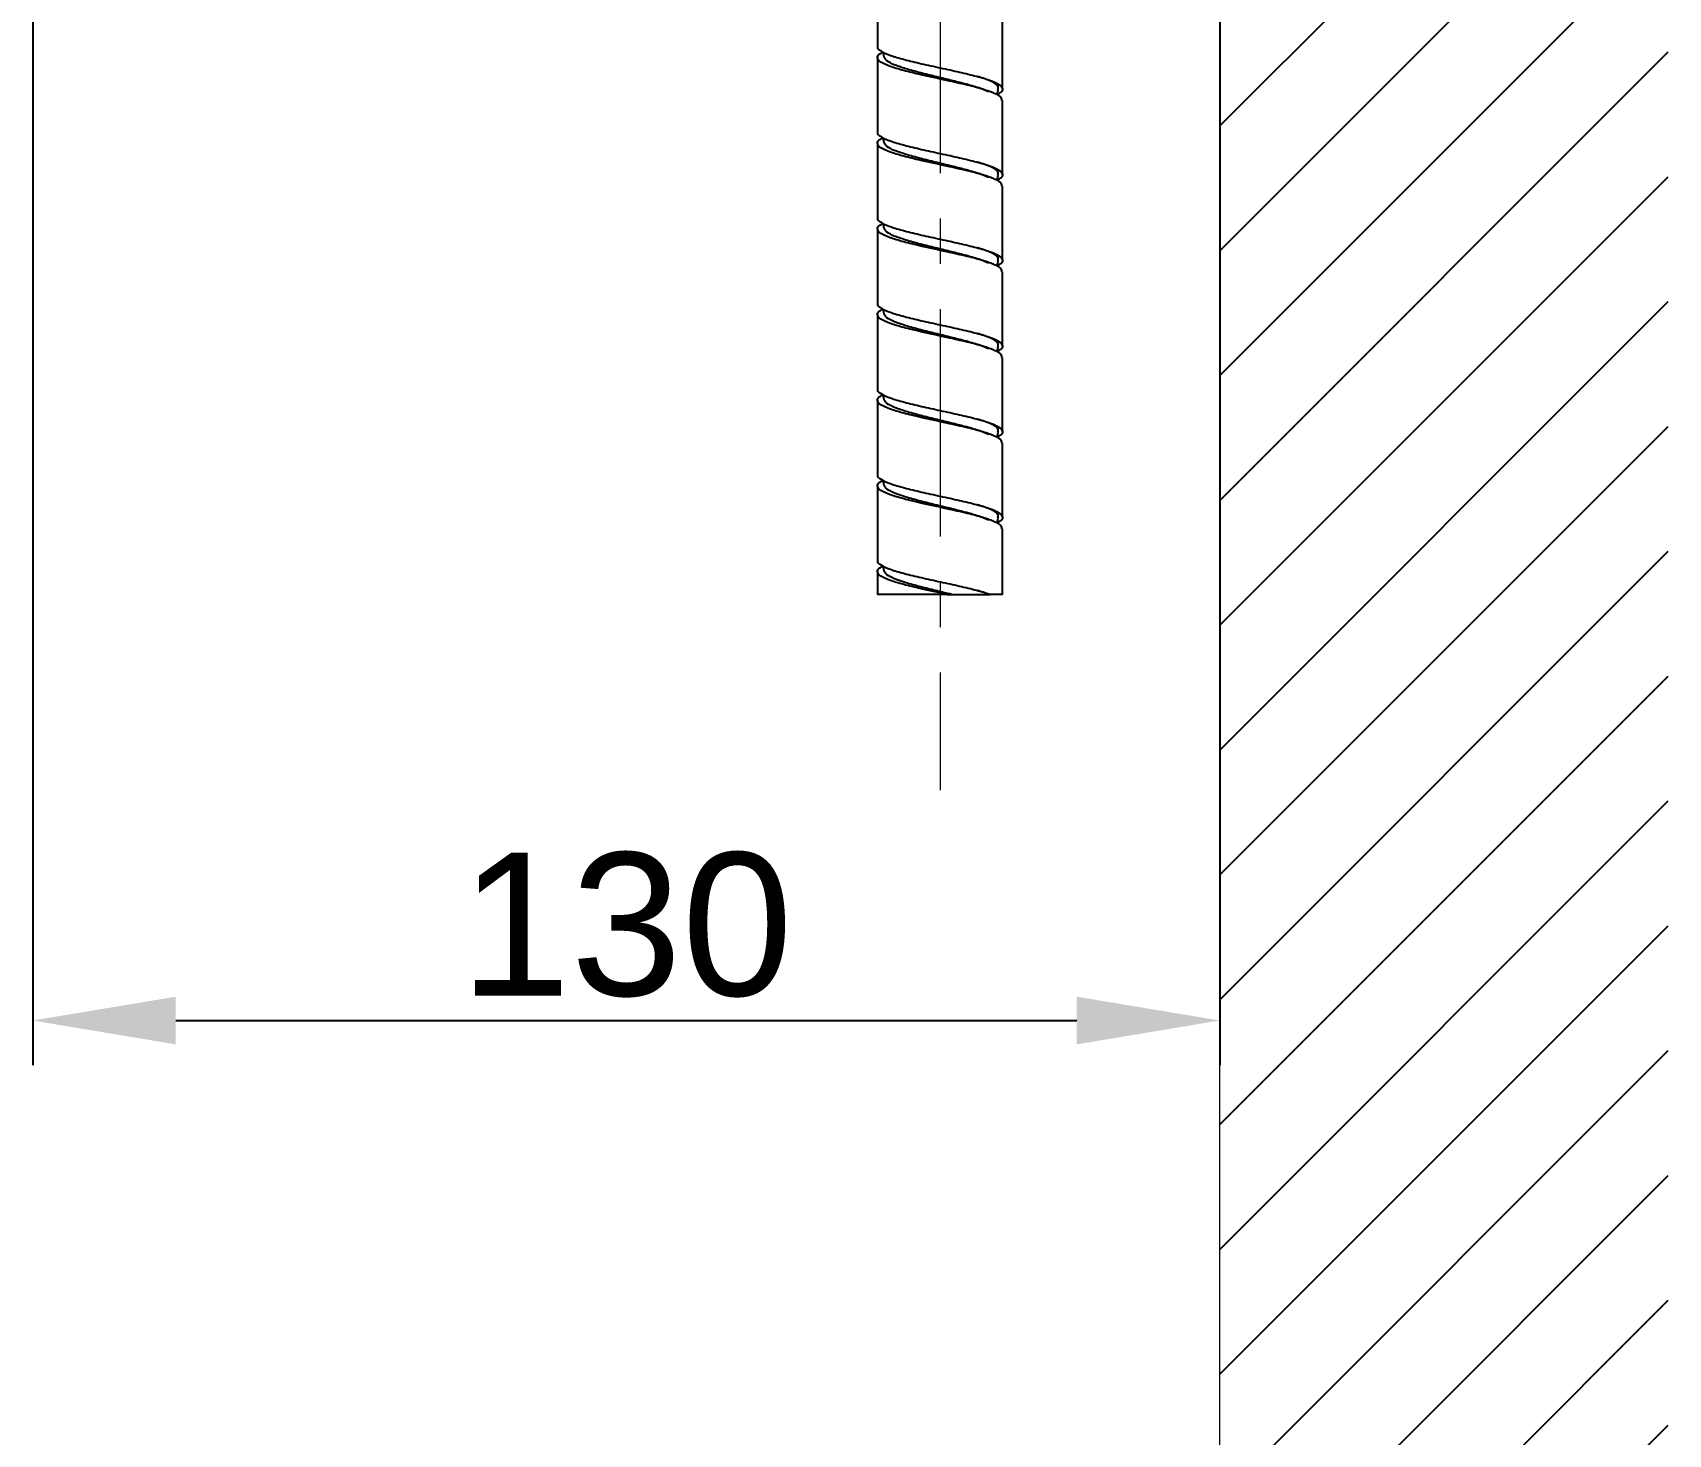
# Model space of a CAD drawing. Header units: millimetres. Extents: x 6794 to 7564, y -3773 to -2783.
# Drawn here: x 7332.85 to 7378.61, y -3512.41 to -3473.22 of the extents above; entities that cross this region are included whole.
import ezdxf

# ---------------------------------------------------------------- set-up
doc = ezdxf.new("R2010")
doc.units = ezdxf.units.MM
doc.header["$LTSCALE"] = 0.1
doc.linetypes.add('CENTERX2', pattern=[101.6, 63.5, -12.7, 12.7, -12.7])
doc.layers.get('0').update_dxf_attribs({"lineweight": 13})
doc.layers.add('CENTER', color=1, linetype='CENTERX2', lineweight=15)
doc.layers.add('hatch', color=2, linetype='Continuous')
doc.styles.get("Standard").update_dxf_attribs({"font": 'arial.ttf'})
doc.dimstyles.new('ISO-25', dxfattribs={"dimtxt": 2.5, "dimasz": 2.5, "dimexe": 1.25, "dimexo": 0.625, "dimtad": 1, "dimlfac": 5, "dimtxsty": 'Standard', "dimcen": 2.5, "dimadec": 0, "dimazin": 0, "dimtfac": 1, "dimtmove": 0, "dimatfit": 3, "dimfxl": 0, "dimarcsym": 0})

# ---------------------------------------------------------------- blocks, each defined once
blk = doc.blocks.new('*D52')
at = {"color": 3, "lineweight": -2}
for p, q in [((7366.061, -3460.908), (7366.061, -3502.092)), ((7332.854, -3463.341), (7332.854, -3502.092)), ((7336.854, -3500.842), (7362.061, -3500.842))]:
    blk.add_line(p, q, dxfattribs=at)
at = {"color": 3}
for points in [[(7336.854, -3500.176), (7336.854, -3501.509), (7332.854, -3500.842)], [(7362.061, -3500.176), (7362.061, -3501.509), (7366.061, -3500.842)]]:
    blk.add_solid(points, dxfattribs=at)
at = {"layer": 'Defpoints', "color": 0}
for p in [(7366.061, -3460.283), (7332.854, -3462.716), (7366.061, -3500.842)]:
    blk.add_point(p, dxfattribs=at)
at = {"color": 3, "insert": (7349.458, -3498.174), "char_height": 4, "attachment_point": 5}
blk.add_mtext('130', dxfattribs=at)

msp = doc.modelspace()

# ---------------------------------------------------------------- hatches: boundary and pattern name
at = {"layer": 'hatch'}
h = msp.add_hatch(dxfattribs=at)
h.set_pattern_fill('ANSI31', color=256, scale=0.777568)
h.set_pattern_definition([(45, (6577.8647, -3576.218), (-1.7456907, 1.7456907), [])])
edge = h.paths.add_edge_path()
edge.add_spline(control_points=[(7366.0697, -3341.3519), (7366.1275, -3341.3659), (7366.2297, -3341.3823), (7366.3705, -3341.3823), (7366.451, -3341.3722), (7366.488, -3341.3655)], knot_values=[0, 0, 0, 0, 0.4237752, 0.7322165, 1, 1, 1, 1], degree=3, periodic=0)
edge.add_line((7366.1109, -3341.3576), (7366.5277, -3341.3576))
edge.add_arc((7366.2947, -3340.2901), 1.0927, 280.19055, 282.31636, ccw=False)
edge.add_spline(control_points=[(7366.488, -3341.3655), (7366.451, -3341.3722), (7366.3705, -3341.3823), (7366.2297, -3341.3823), (7366.1275, -3341.3659), (7366.0697, -3341.3519)], knot_values=[0, 0, 0, 0, 0.2677835, 0.5762248, 1, 1, 1, 1], degree=3, periodic=0)
edge.add_line((7366.0612, -3341.3969), (7366.0612, -3343.342))
edge.add_line((7366.0612, -3343.342), (7366.1109, -3343.342))
edge.add_spline(control_points=[(7366.488, -3343.3341), (7366.451, -3343.3274), (7366.3705, -3343.3174), (7366.2297, -3343.3174), (7366.1275, -3343.3338), (7366.0697, -3343.3478)], knot_values=[0, 0, 0, 0, 0.2677887, 0.5762346, 1, 1, 1, 1], degree=3, periodic=0)
edge.add_line((7368.6939, -3343.1305), (7368.8791, -3343.1305))
edge.add_ellipse((7368.2279, -3342.3498), major_axis=(0, -1), ratio=0.6666667, start_angle=218.68219, end_angle=321.31781, ccw=False)
edge.add_line((7367.2435, -3341.3576), (7366.1109, -3341.3576))
edge.add_spline(control_points=[(7366.0697, -3341.3519), (7366.1275, -3341.3659), (7366.2297, -3341.3823), (7366.3705, -3341.3823), (7366.451, -3341.3722), (7366.488, -3341.3655)], knot_values=[0, 0, 0, 0, 0.4237752, 0.7322165, 1, 1, 1, 1], degree=3, periodic=0)
edge.add_arc((7366.2947, -3340.2901), 1.0927, 280.19055, 282.31636)
edge.add_line((7366.5277, -3341.3576), (7374.3114, -3341.3576))
edge.add_line((7374.3114, -3341.3576), (7374.3114, -3343.342))
edge.add_line((7374.3114, -3343.342), (7366.1109, -3343.342))
edge.add_spline(control_points=[(7366.488, -3343.3341), (7366.451, -3343.3274), (7366.3705, -3343.3174), (7366.2297, -3343.3174), (7366.1275, -3343.3338), (7366.0697, -3343.3478)], knot_values=[0, 0, 0, 0, 0.2677887, 0.5762346, 1, 1, 1, 1], degree=3, periodic=0)
edge.add_line((7366.0697, -3343.3478), (7366.0612, -3343.3498))
edge.add_line((7366.0612, -3343.3498), (7366.0612, -3356.3501))
edge.add_line((7366.0612, -3356.3501), (7366.0697, -3356.3522))
edge.add_spline(control_points=[(7366.0697, -3356.3522), (7366.1275, -3356.3662), (7366.2297, -3356.3826), (7366.3705, -3356.3826), (7366.451, -3356.3725), (7366.488, -3356.3659)], knot_values=[0, 0, 0, 0, 0.4237752, 0.7322165, 1, 1, 1, 1], degree=3, periodic=0)
edge.add_line((7366.1109, -3356.358), (7366.5277, -3356.358))
edge.add_arc((7366.2947, -3355.2905), 1.0927, 280.19055, 282.31636, ccw=False)
edge.add_spline(control_points=[(7366.488, -3356.3659), (7366.451, -3356.3725), (7366.3705, -3356.3826), (7366.2297, -3356.3826), (7366.1275, -3356.3662), (7366.0697, -3356.3522)], knot_values=[0, 0, 0, 0, 0.2677835, 0.5762248, 1, 1, 1, 1], degree=3, periodic=0)
edge.add_line((7366.0612, -3356.3973), (7366.0612, -3358.3423))
edge.add_line((7366.0612, -3358.3423), (7366.1109, -3358.3423))
edge.add_spline(control_points=[(7366.488, -3358.3344), (7366.451, -3358.3278), (7366.3705, -3358.3177), (7366.2297, -3358.3177), (7366.1275, -3358.3341), (7366.0697, -3358.3481)], knot_values=[0, 0, 0, 0, 0.2677887, 0.5762346, 1, 1, 1, 1], degree=3, periodic=0)
edge.add_line((7367.6261, -3358.1308), (7367.8113, -3358.1308))
edge.add_ellipse((7368.2279, -3357.3501), major_axis=(0, -1), ratio=0.6666667, start_angle=218.68219, end_angle=321.31781, ccw=False)
edge.add_line((7367.2435, -3356.358), (7366.1109, -3356.358))
edge.add_spline(control_points=[(7366.0697, -3356.3522), (7366.1275, -3356.3662), (7366.2297, -3356.3826), (7366.3705, -3356.3826), (7366.451, -3356.3725), (7366.488, -3356.3659)], knot_values=[0, 0, 0, 0, 0.4237752, 0.7322165, 1, 1, 1, 1], degree=3, periodic=0)
edge.add_arc((7366.2947, -3355.2905), 1.0927, 280.19055, 282.31636)
edge.add_line((7366.5277, -3356.358), (7374.3114, -3356.358))
edge.add_line((7374.3114, -3356.358), (7374.3114, -3358.3423))
edge.add_line((7374.3114, -3358.3423), (7366.1109, -3358.3423))
edge.add_spline(control_points=[(7366.488, -3358.3344), (7366.451, -3358.3278), (7366.3705, -3358.3177), (7366.2297, -3358.3177), (7366.1275, -3358.3341), (7366.0697, -3358.3481)], knot_values=[0, 0, 0, 0, 0.2677887, 0.5762346, 1, 1, 1, 1], degree=3, periodic=0)
edge.add_line((7366.0697, -3358.3481), (7366.0612, -3358.3502))
edge.add_line((7366.0612, -3358.3502), (7366.0612, -3594.1641))
edge.add_line((7366.0612, -3594.1641), (7378.6087, -3594.1641))
edge.add_line((7378.6087, -3594.1641), (7378.6087, -3017.7979))
edge.add_line((7378.6087, -3017.7979), (7366.0612, -3017.7979))
edge.add_line((7366.0612, -3017.7979), (7366.0612, -3341.3498))
edge.add_line((7366.0612, -3341.3498), (7366.0697, -3341.3519))

# ---------------------------------------------------------------- linework, layer by layer
msp.add_line((7366.0612, -3594.1641), (7366.0612, -3017.1874))
at = {"linetype": 'Continuous', "lineweight": 25}
for p, q in [((7356.4852, -3471.5144), (7356.4852, -3473.5963)), ((7359.9852, -3474.7944), (7359.9852, -3472.7123)), ((7356.4852, -3473.9102), (7356.4852, -3475.9922)), ((7356.6338, -3473.7468), (7356.6634, -3473.8909)), ((7359.8311, -3474.9568), (7359.8598, -3474.8146)), ((7359.9852, -3477.1902), (7359.9852, -3475.1082)), ((7356.4852, -3476.306), (7356.4852, -3478.388)), ((7356.6338, -3476.1427), (7356.6634, -3476.2868)), ((7359.8311, -3477.3526), (7359.8598, -3477.2104)), ((7359.9852, -3479.586), (7359.9852, -3477.504)), ((7356.4852, -3478.7019), (7356.4852, -3480.7838)), ((7356.6338, -3478.5385), (7356.6634, -3478.6826)), ((7359.8311, -3479.7484), (7359.8598, -3479.6063)), ((7359.9852, -3481.9819), (7359.9852, -3479.8999)), ((7356.6338, -3480.9343), (7356.6634, -3481.0784)), ((7356.4852, -3481.0977), (7356.4852, -3483.1797)), ((7359.8311, -3482.1443), (7359.8598, -3482.0021)), ((7359.9852, -3484.3777), (7359.9852, -3482.2957)), ((7356.4852, -3483.4935), (7356.4852, -3485.5755)), ((7356.6338, -3483.3302), (7356.6634, -3483.4743)), ((7359.8311, -3484.5401), (7359.8598, -3484.3979)), ((7359.9852, -3486.7735), (7359.9852, -3484.6915)), ((7356.4852, -3485.8894), (7356.4852, -3487.9713)), ((7356.6338, -3485.726), (7356.6634, -3485.8701)), ((7359.8311, -3486.9359), (7359.8598, -3486.7938)), ((7359.9852, -3488.9252), (7359.9852, -3487.0873)), ((7356.4852, -3488.2852), (7356.4852, -3488.9252)), ((7356.6338, -3488.1218), (7356.6634, -3488.2659)), ((7358.4233, -3488.9252), (7356.4852, -3488.9252)), ((7359.9852, -3488.9252), (7359.6391, -3488.9252))]:
    msp.add_line(p, q, dxfattribs=at)
for points, knots in [([(7356.4936, -3473.5963), (7356.4909, -3473.6016), (7356.4708, -3473.6415), (7356.5621, -3473.7207), (7356.7863, -3473.8329), (7357.1688, -3473.9497), (7357.6473, -3474.0666), (7358.1818, -3474.1841), (7358.7209, -3474.301), (7359.2146, -3474.4177), (7359.6164, -3474.5345), (7359.8916, -3474.6518), (7360.0039, -3474.7691), (7359.9845, -3474.8662), (7359.8712, -3474.9244), (7359.8337, -3474.9436)], [0, 0, 0, 0, 0.0117504, 0.0888245, 0.1755904, 0.2623424, 0.3491777, 0.4361211, 0.5229386, 0.6096861, 0.6964623, 0.7833632, 0.8702641, 0.9570397, 1, 1, 1, 1]), ([(7359.9668, -3475.1082), (7359.9672, -3475.0825), (7359.9681, -3475.0179), (7359.7834, -3474.9143), (7359.4543, -3474.7971), (7358.9887, -3474.6756), (7358.3822, -3474.5402), (7357.7466, -3474.4038), (7357.2028, -3474.2729), (7356.8145, -3474.1562), (7356.5563, -3474.0392), (7356.4644, -3473.9217), (7356.4947, -3473.8289), (7356.6059, -3473.7751), (7356.6366, -3473.7603)], [0, 0, 0, 0, 0.0573242, 0.1440914, 0.2309689, 0.3178924, 0.4140448, 0.5327471, 0.6195137, 0.7062666, 0.7931032, 0.8800473, 0.9668662, 1, 1, 1, 1]), ([(7359.5946, -3474.8708), (7359.5091, -3474.8341), (7359.3327, -3474.7583), (7358.9573, -3474.6509), (7358.5545, -3474.5485), (7358.1526, -3474.4519), (7357.7251, -3474.3468), (7357.3102, -3474.2363), (7356.9622, -3474.1195), (7356.7242, -3474.004), (7356.6851, -3473.9273), (7356.6659, -3473.8896)], [0, 0, 0, 0, 0.112351, 0.2317006, 0.3268078, 0.427145, 0.5276986, 0.6468283, 0.7659392, 0.8851672, 1, 1, 1, 1]), ([(7359.8539, -3474.8147), (7359.8624, -3474.7791), (7359.8801, -3474.7045), (7359.7525, -3474.6164), (7359.6298, -3474.5585), (7359.5113, -3474.5085), (7359.3948, -3474.4723), (7359.2952, -3474.4413)], [0, 0, 0, 0, 0.2867761, 0.5995481, 0.7085258, 0.7507305, 1, 1, 1, 1]), ([(7356.4936, -3475.9922), (7356.4909, -3475.9974), (7356.4708, -3476.0373), (7356.5621, -3476.1165), (7356.7863, -3476.2287), (7357.1688, -3476.3455), (7357.6473, -3476.4625), (7358.1818, -3476.5799), (7358.7209, -3476.6969), (7359.2146, -3476.8136), (7359.6164, -3476.9303), (7359.8916, -3477.0476), (7360.0039, -3477.1649), (7359.9845, -3477.262), (7359.8712, -3477.3202), (7359.8337, -3477.3395)], [0, 0, 0, 0, 0.01175032, 0.08882448, 0.17559038, 0.26234231, 0.34917769, 0.43612111, 0.52293863, 0.60968605, 0.69646223, 0.78336316, 0.87026413, 0.95703974, 1, 1, 1, 1]), ([(7359.9668, -3477.504), (7359.9672, -3477.4783), (7359.9681, -3477.4137), (7359.7834, -3477.3102), (7359.4543, -3477.193), (7358.9887, -3477.0714), (7358.3822, -3476.936), (7357.7466, -3476.7997), (7357.2028, -3476.6688), (7356.8145, -3476.552), (7356.5563, -3476.4351), (7356.4644, -3476.3176), (7356.4947, -3476.2247), (7356.6059, -3476.1709), (7356.6366, -3476.1561)], [0, 0, 0, 0, 0.0573241, 0.1440914, 0.2309688, 0.3178924, 0.4140448, 0.5327471, 0.6195137, 0.7062666, 0.7931032, 0.8800473, 0.9668661, 1, 1, 1, 1]), ([(7359.5946, -3477.2667), (7359.5091, -3477.2299), (7359.3327, -3477.1541), (7358.9573, -3477.0467), (7358.5545, -3476.9444), (7358.1526, -3476.8477), (7357.7251, -3476.7427), (7357.3102, -3476.6321), (7356.9622, -3476.5154), (7356.7242, -3476.3999), (7356.6851, -3476.3231), (7356.6659, -3476.2854)], [0, 0, 0, 0, 0.112351, 0.2317005, 0.3268078, 0.427145, 0.5276985, 0.6468283, 0.7659392, 0.8851672, 1, 1, 1, 1]), ([(7359.8539, -3477.2106), (7359.8624, -3477.1749), (7359.8801, -3477.1003), (7359.7525, -3477.0122), (7359.6298, -3476.9543), (7359.5113, -3476.9043), (7359.3948, -3476.8681), (7359.2952, -3476.8372)], [0, 0, 0, 0, 0.28677626, 0.59954797, 0.70852584, 0.75073056, 1, 1, 1, 1]), ([(7356.4936, -3478.388), (7356.4909, -3478.3933), (7356.4708, -3478.4331), (7356.5621, -3478.5123), (7356.7863, -3478.6246), (7357.1688, -3478.7413), (7357.6473, -3478.8583), (7358.1818, -3478.9758), (7358.7209, -3479.0927), (7359.2146, -3479.2094), (7359.6164, -3479.3262), (7359.8916, -3479.4434), (7360.0039, -3479.5607), (7359.9845, -3479.6579), (7359.8712, -3479.716), (7359.8337, -3479.7353)], [0, 0, 0, 0, 0.0117503, 0.0888245, 0.1755904, 0.2623424, 0.3491777, 0.4361211, 0.5229386, 0.609686, 0.6964622, 0.7833631, 0.8702641, 0.9570397, 1, 1, 1, 1]), ([(7359.9668, -3479.8999), (7359.9672, -3479.8741), (7359.9681, -3479.8095), (7359.7834, -3479.706), (7359.4543, -3479.5888), (7358.9887, -3479.4672), (7358.3822, -3479.3319), (7357.7466, -3479.1955), (7357.2028, -3479.0646), (7356.8145, -3478.9479), (7356.5563, -3478.8309), (7356.4644, -3478.7134), (7356.4947, -3478.6206), (7356.6059, -3478.5668), (7356.6366, -3478.5519)], [0, 0, 0, 0, 0.0573242, 0.1440915, 0.2309688, 0.3178924, 0.4140448, 0.532747, 0.6195137, 0.7062666, 0.7931032, 0.8800473, 0.9668661, 1, 1, 1, 1]), ([(7359.5946, -3479.6625), (7359.5091, -3479.6257), (7359.3327, -3479.5499), (7358.9573, -3479.4425), (7358.5545, -3479.3402), (7358.1526, -3479.2436), (7357.7251, -3479.1385), (7357.3102, -3479.028), (7356.9622, -3478.9112), (7356.7242, -3478.7957), (7356.6851, -3478.7189), (7356.6659, -3478.6813)], [0, 0, 0, 0, 0.112351, 0.2317005, 0.3268078, 0.4271449, 0.5276985, 0.6468283, 0.7659392, 0.885167, 1, 1, 1, 1]), ([(7359.8539, -3479.6064), (7359.8624, -3479.5707), (7359.8801, -3479.4961), (7359.7525, -3479.4081), (7359.6298, -3479.3502), (7359.5113, -3479.3002), (7359.3948, -3479.264), (7359.2952, -3479.233)], [0, 0, 0, 0, 0.286776, 0.59954797, 0.70852584, 0.75073056, 1, 1, 1, 1]), ([(7356.4936, -3480.7838), (7356.4909, -3480.7891), (7356.4708, -3480.829), (7356.5621, -3480.9082), (7356.7863, -3481.0204), (7357.1688, -3481.1372), (7357.6473, -3481.2541), (7358.1818, -3481.3716), (7358.7209, -3481.4885), (7359.2146, -3481.6052), (7359.6164, -3481.722), (7359.8916, -3481.8393), (7360.0039, -3481.9566), (7359.9845, -3482.0537), (7359.8712, -3482.1119), (7359.8337, -3482.1311)], [0, 0, 0, 0, 0.0117503, 0.0888245, 0.1755904, 0.2623424, 0.3491777, 0.4361211, 0.5229386, 0.6096861, 0.6964622, 0.7833631, 0.8702641, 0.9570397, 1, 1, 1, 1]), ([(7359.9668, -3482.2957), (7359.9672, -3482.27), (7359.9681, -3482.2054), (7359.7834, -3482.1018), (7359.4543, -3481.9846), (7358.9887, -3481.8631), (7358.3822, -3481.7277), (7357.7466, -3481.5913), (7357.2028, -3481.4605), (7356.8145, -3481.3437), (7356.5563, -3481.2267), (7356.4644, -3481.1092), (7356.4947, -3481.0164), (7356.6059, -3480.9626), (7356.6366, -3480.9478)], [0, 0, 0, 0, 0.0573242, 0.14409149, 0.23096884, 0.31789235, 0.41404481, 0.53274703, 0.61951369, 0.7062666, 0.79310318, 0.88004728, 0.96686614, 1, 1, 1, 1]), ([(7359.5946, -3482.0583), (7359.5091, -3482.0216), (7359.3327, -3481.9458), (7358.9573, -3481.8384), (7358.5545, -3481.736), (7358.1526, -3481.6394), (7357.7251, -3481.5343), (7357.3102, -3481.4238), (7356.9622, -3481.307), (7356.7242, -3481.1915), (7356.6851, -3481.1148), (7356.6659, -3481.0771)], [0, 0, 0, 0, 0.112351, 0.2317005, 0.3268078, 0.4271449, 0.5276985, 0.6468283, 0.7659391, 0.885167, 1, 1, 1, 1]), ([(7359.8539, -3482.0022), (7359.8624, -3481.9666), (7359.8801, -3481.892), (7359.7525, -3481.8039), (7359.6298, -3481.746), (7359.5113, -3481.696), (7359.3948, -3481.6598), (7359.2952, -3481.6288)], [0, 0, 0, 0, 0.2867761, 0.5995481, 0.708526, 0.7507308, 1, 1, 1, 1]), ([(7356.4936, -3483.1797), (7356.4909, -3483.1849), (7356.4708, -3483.2248), (7356.5621, -3483.304), (7356.7863, -3483.4162), (7357.1688, -3483.533), (7357.6473, -3483.65), (7358.1818, -3483.7674), (7358.7209, -3483.8843), (7359.2146, -3484.0011), (7359.6164, -3484.1178), (7359.8916, -3484.2351), (7360.0039, -3484.3524), (7359.9845, -3484.4495), (7359.8712, -3484.5077), (7359.8337, -3484.527)], [0, 0, 0, 0, 0.0117504, 0.0888245, 0.1755904, 0.2623424, 0.3491777, 0.4361211, 0.5229386, 0.6096861, 0.6964622, 0.7833631, 0.8702641, 0.9570397, 1, 1, 1, 1]), ([(7359.9668, -3484.6915), (7359.9672, -3484.6658), (7359.9681, -3484.6012), (7359.7834, -3484.4977), (7359.4543, -3484.3805), (7358.9887, -3484.2589), (7358.3822, -3484.1235), (7357.7466, -3483.9872), (7357.2028, -3483.8563), (7356.8145, -3483.7395), (7356.5563, -3483.6226), (7356.4644, -3483.5051), (7356.4947, -3483.4122), (7356.6059, -3483.3584), (7356.6366, -3483.3436)], [0, 0, 0, 0, 0.0573242, 0.1440915, 0.2309688, 0.3178924, 0.4140448, 0.5327471, 0.6195137, 0.7062666, 0.7931032, 0.8800473, 0.9668662, 1, 1, 1, 1]), ([(7359.5946, -3484.4542), (7359.5091, -3484.4174), (7359.3327, -3484.3416), (7358.9573, -3484.2342), (7358.5545, -3484.1319), (7358.1526, -3484.0352), (7357.7251, -3483.9302), (7357.3102, -3483.8196), (7356.9622, -3483.7029), (7356.7242, -3483.5874), (7356.6851, -3483.5106), (7356.6659, -3483.4729)], [0, 0, 0, 0, 0.112351, 0.2317005, 0.3268079, 0.427145, 0.5276985, 0.6468284, 0.7659392, 0.8851671, 1, 1, 1, 1]), ([(7359.8539, -3484.3981), (7359.8624, -3484.3624), (7359.8801, -3484.2878), (7359.7525, -3484.1997), (7359.6298, -3484.1418), (7359.5113, -3484.0918), (7359.3948, -3484.0556), (7359.2952, -3484.0247)], [0, 0, 0, 0, 0.2867762, 0.599548, 0.7085259, 0.7507307, 1, 1, 1, 1]), ([(7356.4936, -3485.5755), (7356.4909, -3485.5808), (7356.4708, -3485.6206), (7356.5621, -3485.6998), (7356.7863, -3485.8121), (7357.1688, -3485.9288), (7357.6473, -3486.0458), (7358.1818, -3486.1633), (7358.7209, -3486.2802), (7359.2146, -3486.3969), (7359.6164, -3486.5137), (7359.8916, -3486.6309), (7360.0039, -3486.7482), (7359.9845, -3486.8454), (7359.8712, -3486.9035), (7359.8337, -3486.9228)], [0, 0, 0, 0, 0.0117503, 0.0888245, 0.1755904, 0.2623423, 0.3491777, 0.4361211, 0.5229386, 0.609686, 0.6964622, 0.7833631, 0.8702641, 0.9570397, 1, 1, 1, 1]), ([(7359.9668, -3487.0873), (7359.9672, -3487.0616), (7359.9681, -3486.997), (7359.7834, -3486.8935), (7359.4543, -3486.7763), (7358.9887, -3486.6547), (7358.3822, -3486.5194), (7357.7466, -3486.383), (7357.2028, -3486.2521), (7356.8145, -3486.1354), (7356.5563, -3486.0184), (7356.4644, -3485.9009), (7356.4947, -3485.8081), (7356.6059, -3485.7543), (7356.6366, -3485.7394)], [0, 0, 0, 0, 0.0573242, 0.1440915, 0.2309688, 0.3178924, 0.4140448, 0.5327471, 0.6195137, 0.7062666, 0.7931032, 0.8800473, 0.9668662, 1, 1, 1, 1]), ([(7359.5946, -3486.85), (7359.5091, -3486.8132), (7359.3327, -3486.7374), (7358.9573, -3486.63), (7358.5545, -3486.5277), (7358.1526, -3486.4311), (7357.7251, -3486.326), (7357.3102, -3486.2155), (7356.9622, -3486.0987), (7356.7242, -3485.9832), (7356.6851, -3485.9064), (7356.6659, -3485.8688)], [0, 0, 0, 0, 0.112351, 0.2317005, 0.3268078, 0.427145, 0.5276985, 0.6468283, 0.7659392, 0.8851671, 1, 1, 1, 1]), ([(7359.8539, -3486.7939), (7359.8624, -3486.7582), (7359.8801, -3486.6836), (7359.7525, -3486.5956), (7359.6298, -3486.5377), (7359.5113, -3486.4877), (7359.3948, -3486.4515), (7359.2952, -3486.4205)], [0, 0, 0, 0, 0.286776, 0.599548, 0.7085258, 0.7507305, 1, 1, 1, 1]), ([(7356.4936, -3487.9713), (7356.4909, -3487.9766), (7356.4708, -3488.0165), (7356.5621, -3488.0957), (7356.7863, -3488.2079), (7357.1688, -3488.3247), (7357.6473, -3488.4416), (7358.1818, -3488.5591), (7358.7211, -3488.676), (7359.214, -3488.7927), (7359.5018, -3488.8758), (7359.6246, -3488.9199), (7359.6391, -3488.9252)], [0, 0, 0, 0, 0.0165942, 0.1254412, 0.2479752, 0.3704895, 0.4931216, 0.6159063, 0.7385131, 0.8610211, 0.9835696, 1, 1, 1, 1]), ([(7358.4233, -3488.9252), (7358.176, -3488.8716), (7357.7478, -3488.7789), (7357.2026, -3488.6479), (7356.8146, -3488.5312), (7356.5562, -3488.4142), (7356.4644, -3488.2967), (7356.4947, -3488.2039), (7356.6059, -3488.1501), (7356.6366, -3488.1353)], [0, 0, 0, 0, 0.2025791, 0.3506564, 0.4987101, 0.6469068, 0.7952869, 0.9434533, 1, 1, 1, 1]), ([(7358.5576, -3488.9252), (7358.423, -3488.8924), (7358.1537, -3488.8269), (7357.7248, -3488.7218), (7357.3103, -3488.6113), (7356.9621, -3488.4945), (7356.7242, -3488.379), (7356.6851, -3488.3023), (7356.6659, -3488.2646)], [0, 0, 0, 0, 0.1490468, 0.2984151, 0.4753776, 0.6523119, 0.8294203, 1, 1, 1, 1]), ([(7358.4233, -3488.9252), (7358.4435, -3488.9252), (7358.4922, -3488.9252), (7358.5334, -3488.9252), (7358.5576, -3488.9252)], [0, 0, 0, 0, 0.4147962, 1, 1, 1, 1]), ([(7358.5576, -3488.9252), (7358.7296, -3488.9252), (7359.0736, -3488.9252), (7359.4161, -3488.9252), (7359.5672, -3488.9252), (7359.6097, -3488.9252)], [0, 0, 0, 0, 0.4183202, 0.8364361, 1, 1, 1, 1]), ([(7359.6097, -3488.9252), (7359.5973, -3488.9199), (7359.5119, -3488.8835), (7359.3951, -3488.8473), (7359.2952, -3488.8163)], [0, 0, 0, 0, 0.1447975, 1, 1, 1, 1]), ([(7359.6097, -3488.9252), (7359.6203, -3488.9252), (7359.6314, -3488.9252), (7359.6388, -3488.9252), (7359.6391, -3488.9252)], [0, 0, 0, 0, 0.9590574, 1, 1, 1, 1])]:
    msp.add_open_spline(points, degree=3, knots=knots, dxfattribs=at)
at = {"layer": 'CENTER'}
msp.add_line((7358.2362, -3460.6314), (7358.2362, -3494.4029), dxfattribs=at)

# ---------------------------------------------------------------- dimensions: what is measured, and where the dimension line sits
dim = msp.add_linear_dim(base=(7366.0612, -3500.8422), p1=(7332.854, -3462.7159), p2=(7366.0612, -3460.2834), text='130', dimstyle='ISO-25', override={"dimtxt": 4, "dimasz": 4, "dimdec": 0, "dimlfac": 4, "dimclrd": 3, "dimclre": 3, "dimclrt": 3, "dimadec": 1, "dimtdec": 0, "dimfxl": 1.25, "dimtfill": 1})
dim.commit()
dim.dimension.update_dxf_attribs({"geometry": '*D52', "text_midpoint": (7349.4576, -3498.1736)})

doc.saveas('drawing.dxf')
